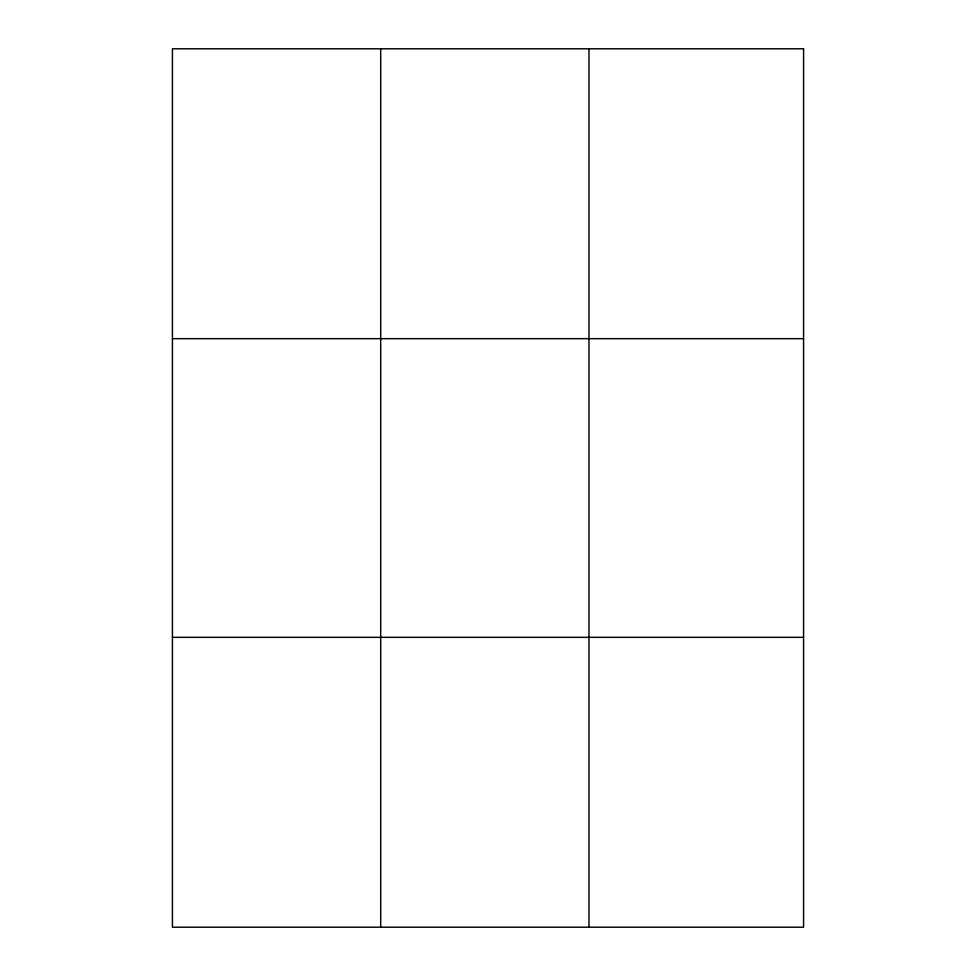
<?xml version="1.0" encoding="UTF-8"?>
<svg xmlns="http://www.w3.org/2000/svg" width="976" height="976" viewBox="0 0 976 976"><rect width="100%" height="100%" fill="white"/><g stroke="black" fill="none" stroke-linecap="round" stroke-linejoin="round"><path stroke-width="1.46" d="M380.701 48.8L380.701 927.2M588.979 48.8L588.979 927.2M172.423 338.672L803.577 338.672M172.423 637.328L803.577 637.328M803.577 48.8L803.577 927.2L172.423 927.2L172.423 48.8L803.577 48.8"/></g></svg>
